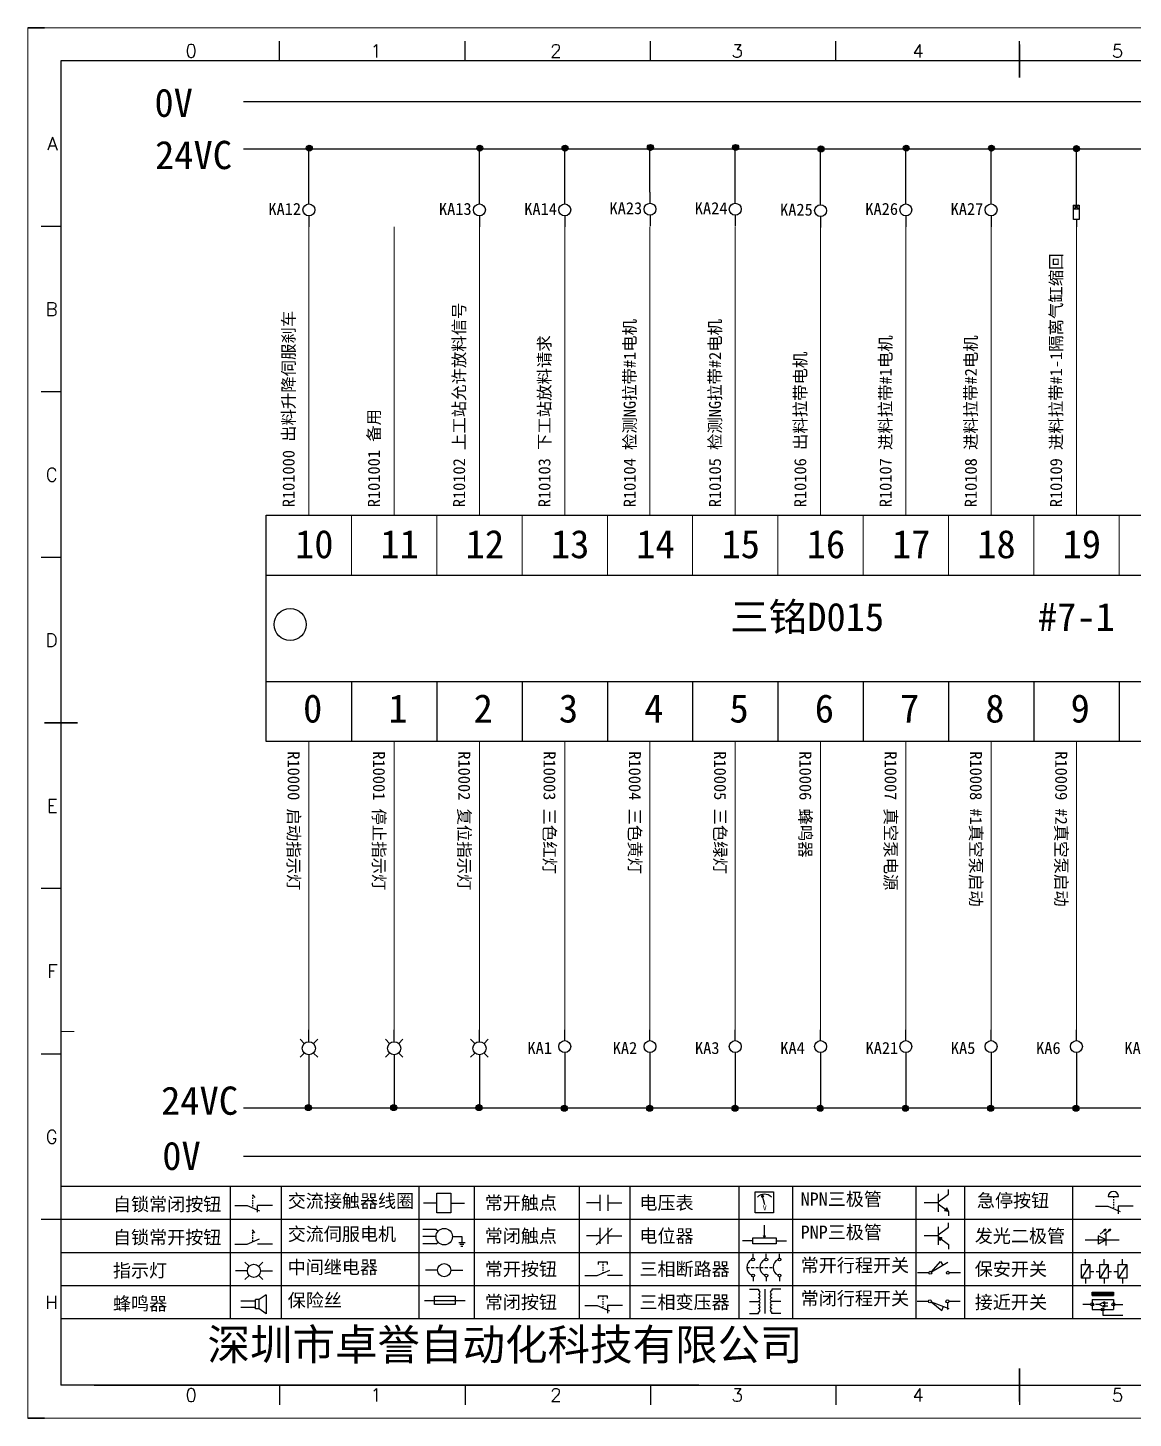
# Model space of a CAD drawing. Header units: millimetres. Extents: x 15130 to 37766, y 5931 to 11073.
# Drawn here: x 24083.8 to 24267.9, y 9088.9 to 9320.4 of the extents above; entities that cross this region are included whole.
import ezdxf
from ezdxf.enums import TextEntityAlignment as Align

# ---------------------------------------------------------------- set-up
doc = ezdxf.new("R2010")
doc.units = ezdxf.units.MM
doc.layers.add('AE_BOR', color=1, linetype='Continuous')
doc.styles.get("Standard").update_dxf_attribs({"font": ''})
doc.styles.add('WD', font='romans.shx', dxfattribs={"bigfont": 'gbcbig.shx'})
doc.styles.add('汉字', font='')
doc.styles.get('Standard').set_extended_font_data('SimSun')
doc.styles.get('汉字').set_extended_font_data('新宋体')

# ---------------------------------------------------------------- blocks, each defined once
blk = doc.blocks.new('*U8')
at = {"linetype": 'ByBlock'}
for p, q in [((-1909.23, -780.45), (-1909.23, -780.67)), ((-1909.23, -780.45), (-1908.92, -780.84)), ((-1909.23, -780.84), (-1909.23, -781.05)), ((-1911.92, -782.07), (-1910.06, -782.07)), ((-1910.06, -782.07), (-1908.18, -782.88)), ((-1909.23, -781.23), (-1909.23, -781.44)), ((-1909.23, -781.61), (-1909.23, -781.83)), ((-1909.23, -782), (-1909.23, -782.21)), ((-1909.23, -782.38), (-1909.23, -782.43)), ((-1908.52, -783.07), (-1908.52, -782.07)), ((-1906.25, -782.07), (-1908.52, -782.07))]:
    blk.add_line(p, q, dxfattribs=at)
blk = doc.blocks.new('*U11')
at = {"linetype": 'ByBlock'}
for p, q in [((-1908.88, -791.17), (-1909.23, -790.71)), ((-1909.23, -790.71), (-1909.23, -790.92)), ((-1909.23, -791.09), (-1909.23, -791.31)), ((-1909.23, -791.48), (-1909.23, -791.69)), ((-1911.92, -792.89), (-1910.06, -792.89)), ((-1910.06, -792.89), (-1908.18, -792.08)), ((-1909.23, -791.86), (-1909.23, -792.08)), ((-1909.23, -792.25), (-1909.23, -792.47)), ((-1906.25, -792.89), (-1908.52, -792.89))]:
    blk.add_line(p, q, dxfattribs=at)
blk = doc.blocks.new('蜂鸣器')
at = {"linetype": 'ByBlock'}
for p, q in [((-1907.17, -795.53), (-1908.25, -796.26)), ((-1907.17, -795.53), (-1907.17, -798.41)), ((-1908.8, -796.48), (-1911.01, -796.48)), ((-1908.8, -797.46), (-1911.01, -797.46)), ((-1908.25, -796.26), (-1908.8, -796.26)), ((-1908.8, -797.68), (-1908.8, -796.26)), ((-1908.25, -797.68), (-1908.8, -797.68)), ((-1908.25, -797.68), (-1908.25, -796.26)), ((-1907.17, -798.41), (-1908.25, -797.68))]:
    blk.add_line(p, q, dxfattribs=at)
blk = doc.blocks.new('指示灯')
at = {"linetype": 'ByBlock'}
for p, q in [((-1854.25, -776.92), (-1856.06, -776.92)), ((-1854.62, -775.59), (-1853.97, -776.23)), ((-1851.9, -775.59), (-1852.54, -776.23)), ((-1852.26, -776.92), (-1850.45, -776.92)), ((-1854.62, -778.25), (-1853.97, -777.61)), ((-1851.9, -778.25), (-1852.54, -777.61))]:
    blk.add_line(p, q, dxfattribs=at)
blk.add_circle((-1853.26, -776.92), 0.992, dxfattribs=at)
blk = doc.blocks.new('交流接触器线圈')
at = {"linetype": 'ByBlock'}
for p, q in [((-1880.82, -781.77), (-1882.87, -781.77)), ((-1878.72, -781.77), (-1876.67, -781.77))]:
    blk.add_line(p, q, dxfattribs=at)
blk.add_lwpolyline([(-1880.82, -780.28), (-1878.72, -780.28), (-1878.72, -783.26), (-1880.82, -783.26)], close=True, dxfattribs=at)
blk = doc.blocks.new('交流伺服电机')
at = {"linetype": 'ByBlock'}
for p, q in [((-1880.97, -785.75), (-1882.94, -785.75)), ((-1880.97, -786.85), (-1882.94, -786.85)), ((-1880.97, -785.75), (-1880.65, -786.03)), ((-1878.49, -786.85), (-1877.07, -786.85)), ((-1877.07, -786.85), (-1877.07, -787.72)), ((-1880.97, -787.94), (-1882.94, -787.94)), ((-1880.97, -787.94), (-1880.65, -787.67)), ((-1877.54, -787.72), (-1876.59, -787.72)), ((-1877.38, -788.01), (-1876.75, -788.01)), ((-1877.23, -788.29), (-1876.9, -788.29))]:
    blk.add_line(p, q, dxfattribs=at)
blk.add_circle((-1879.73, -786.85), 1.24, dxfattribs=at)
blk = doc.blocks.new('中间继电器')
at = {"linetype": 'ByBlock'}
for p, q in [((-1880.72, -791.92), (-1882.54, -791.92)), ((-1878.74, -791.92), (-1876.92, -791.92))]:
    blk.add_line(p, q, dxfattribs=at)
blk.add_circle((-1879.73, -791.92), 0.992, dxfattribs=at)
blk = doc.blocks.new('保险丝')
at = {"linetype": 'ByBlock'}
blk.add_line((-1882.72, -796.49), (-1876.55, -796.49), dxfattribs=at)
blk.add_lwpolyline([(-1881.2, -795.86), (-1878.06, -795.86), (-1878.06, -797.12), (-1881.2, -797.12)], close=True, dxfattribs=at)
blk = doc.blocks.new('常开按钮')
at = {"linetype": 'ByBlock'}
for p, q in [((-1910.06, -787.73), (-1908.18, -786.93)), ((-1909.9, -785.68), (-1908.56, -785.68)), ((-1909.9, -785.68), (-1909.9, -786.07)), ((-1909.23, -785.68), (-1909.23, -785.89)), ((-1909.23, -786.06), (-1909.23, -786.28)), ((-1909.23, -786.45), (-1909.23, -786.67)), ((-1909.23, -786.84), (-1909.23, -787.05)), ((-1909.23, -787.22), (-1909.23, -787.38)), ((-1908.56, -785.68), (-1908.56, -786.07)), ((-1911.92, -787.73), (-1910.06, -787.73)), ((-1906.25, -787.73), (-1908.52, -787.73))]:
    blk.add_line(p, q, dxfattribs=at)
blk = doc.blocks.new('常开触点')
at = {"linetype": 'ByBlock'}
for p, q in [((-1853.82, -782.99), (-1853.82, -780.56)), ((-1852.6, -782.99), (-1852.6, -780.56)), ((-1853.82, -781.77), (-1855.88, -781.77)), ((-1852.6, -781.77), (-1850.55, -781.77))]:
    blk.add_line(p, q, dxfattribs=at)
blk = doc.blocks.new('常闭触点')
at = {"linetype": 'ByBlock'}
for p, q in [((-1853.82, -786.77), (-1855.88, -786.77)), ((-1852.01, -785.66), (-1854.43, -788.1)), ((-1853.82, -787.99), (-1853.82, -785.56)), ((-1852.6, -787.99), (-1852.6, -785.56)), ((-1852.6, -786.77), (-1850.55, -786.77))]:
    blk.add_line(p, q, dxfattribs=at)
blk = doc.blocks.new('常闭按钮')
at = {"linetype": 'ByBlock'}
for p, q in [((-1854.11, -790.83), (-1852.77, -790.83)), ((-1854.11, -790.83), (-1854.11, -791.22)), ((-1853.44, -790.83), (-1853.44, -791.04)), ((-1853.44, -791.21), (-1853.44, -791.43)), ((-1853.44, -791.6), (-1853.44, -791.82)), ((-1852.77, -790.83), (-1852.77, -791.22)), ((-1856.13, -792.28), (-1854.28, -792.28)), ((-1854.28, -792.28), (-1852.4, -793.09)), ((-1853.44, -791.99), (-1853.44, -792.2)), ((-1853.44, -792.37), (-1853.44, -792.53)), ((-1850.47, -792.28), (-1852.73, -792.28)), ((-1852.73, -792.28), (-1852.73, -793.43))]:
    blk.add_line(p, q, dxfattribs=at)
blk = doc.blocks.new('电压表')
at = {"linetype": 'ByBlock'}
for p, q in [((-1814.84, -780.75), (-1814.91, -781.13)), ((-1814.6, -781.05), (-1814.91, -781.13)), ((-1814.84, -780.75), (-1814.46, -782.26)), ((-1814.84, -780.75), (-1814.6, -781.05))]:
    blk.add_line(p, q, dxfattribs=at)
blk.add_lwpolyline([(-1815.84, -780.34), (-1813.07, -780.34), (-1813.07, -783.49), (-1815.84, -783.49)], close=True, dxfattribs=at)
blk.add_arc((-1814.46, -782.26), 1.56, 46.8313, 133.1687, dxfattribs=at)
at = {"linetype": 'ByBlock', "insert": (-1814.7, -782.39), "char_height": 0.75, "width": 0.6768, "attachment_point": 1}
blk.add_mtext('V', dxfattribs=at)
blk = doc.blocks.new('电位器')
at = {"linetype": 'ByBlock'}
for p, q in [((-1814.45, -787.3), (-1814.45, -785.39)), ((-1814.45, -787.3), (-1814.62, -786.96)), ((-1814.62, -786.96), (-1814.27, -786.96)), ((-1814.45, -787.3), (-1814.27, -786.96)), ((-1816.21, -787.75), (-1817.79, -787.75)), ((-1812.68, -787.75), (-1811.1, -787.75))]:
    blk.add_line(p, q, dxfattribs=at)
blk.add_lwpolyline([(-1816.21, -787.3), (-1812.68, -787.3), (-1812.68, -788.2), (-1816.21, -788.2)], close=True, dxfattribs=at)
blk = doc.blocks.new('三相断路器')
at = {"linetype": 'ByBlock'}
for p, q in [((-1816.17, -790.33), (-1816.17, -789.7)), ((-1814.17, -790.33), (-1814.17, -789.7)), ((-1812.18, -790.33), (-1812.18, -789.7)), ((-1817.14, -791.74), (-1816.72, -791.74)), ((-1816.45, -791.74), (-1816.03, -791.74)), ((-1816.17, -793.19), (-1816.17, -793.83)), ((-1815.76, -791.74), (-1815.34, -791.74)), ((-1815.07, -791.74), (-1814.65, -791.74)), ((-1814.38, -791.74), (-1813.96, -791.74)), ((-1814.17, -793.19), (-1814.17, -793.83)), ((-1813.69, -791.74), (-1813.27, -791.74)), ((-1812.18, -793.19), (-1812.18, -793.83))]:
    blk.add_line(p, q, dxfattribs=at)
for centre in [(-1816.17, -790.55), (-1814.17, -790.55), (-1812.18, -790.55), (-1816.17, -792.98), (-1814.17, -792.98), (-1812.18, -792.98)]:
    blk.add_circle(centre, 0.219, dxfattribs=at)
for centre in [(-1815.81, -791.74), (-1813.82, -791.74), (-1811.83, -791.74)]:
    blk.add_arc(centre, 1.32, 115.5791, 244.4209, dxfattribs=at)
blk = doc.blocks.new('三相变压器')
at = {"linetype": 'ByBlock'}
for p, q in [((-1816.69, -795.03), (-1815.37, -795.03)), ((-1815.37, -795.03), (-1815.37, -795.24)), ((-1814.34, -798.7), (-1814.34, -795.04)), ((-1812, -795.03), (-1813.32, -795.03)), ((-1813.32, -795.03), (-1813.32, -795.24)), ((-1816.69, -796.87), (-1815.37, -796.87)), ((-1812, -796.87), (-1813.32, -796.87)), ((-1816.69, -798.71), (-1815.37, -798.71)), ((-1815.37, -798.71), (-1815.37, -798.5)), ((-1813.32, -798.71), (-1813.32, -798.5)), ((-1812, -798.71), (-1813.32, -798.71))]:
    blk.add_line(p, q, dxfattribs=at)
for centre, start, end in [((-1815.37, -795.51), 270, 90), ((-1815.37, -796.06), 270, 90), ((-1813.32, -795.51), 90, 270), ((-1813.32, -796.06), 90, 270), ((-1815.37, -796.6), 270, 90), ((-1815.37, -797.14), 270, 90), ((-1815.37, -797.68), 270, 90), ((-1815.37, -798.23), 270, 90), ((-1813.32, -796.6), 90, 270), ((-1813.32, -797.14), 90, 270), ((-1813.32, -797.68), 90, 270), ((-1813.32, -798.23), 90, 270)]:
    blk.add_arc(centre, 0.271, start, end, dxfattribs=at)
blk = doc.blocks.new('NPN三极管')
at = {"linetype": 'ByBlock'}
for p, q in [((-1785.73, -780.61), (-1785.73, -783.32)), ((-1785.73, -781.82), (-1784.15, -780.66)), ((-1784.15, -780.66), (-1784.15, -779.98)), ((-1785.73, -781.97), (-1787.81, -781.97)), ((-1785.73, -782.11), (-1784.15, -783.27)), ((-1784.41, -782.73), (-1784.74, -783.18)), ((-1784.15, -783.27), (-1784.74, -783.18)), ((-1784.15, -783.27), (-1784.41, -782.73)), ((-1784.15, -783.27), (-1784.15, -783.96))]:
    blk.add_line(p, q, dxfattribs=at)
blk = doc.blocks.new('PNP三极管')
at = {"linetype": 'ByBlock'}
for p, q in [((-1784.9, -785.38), (-1784.9, -788.09)), ((-1783.32, -785.43), (-1783.32, -784.75)), ((-1784.9, -786.74), (-1786.98, -786.74)), ((-1784.9, -786.59), (-1783.32, -785.43)), ((-1784.9, -786.88), (-1783.32, -788.04)), ((-1784.9, -786.88), (-1784.31, -786.97)), ((-1784.9, -786.88), (-1784.64, -787.42)), ((-1784.31, -786.97), (-1784.64, -787.42)), ((-1783.32, -788.04), (-1783.32, -788.73))]:
    blk.add_line(p, q, dxfattribs=at)
blk = doc.blocks.new('常开行程开关')
at = {"linetype": 'ByBlock'}
for p, q in [((-1785.89, -792.17), (-1784.52, -790.62)), ((-1785.89, -792.17), (-1783.43, -790.72)), ((-1784.52, -790.62), (-1784.19, -791.17)), ((-1786.29, -792.3), (-1788.01, -792.3)), ((-1781.48, -792.3), (-1783.21, -792.3))]:
    blk.add_line(p, q, dxfattribs=at)
for centre in [(-1786.07, -792.3), (-1783.42, -792.3)]:
    blk.add_circle(centre, 0.219, dxfattribs=at)
blk = doc.blocks.new('常闭行程开关')
at = {"linetype": 'ByBlock'}
for p, q in [((-1786.34, -796.62), (-1788.07, -796.62)), ((-1785.93, -796.72), (-1783.25, -797.7)), ((-1785.93, -796.72), (-1784.3, -798)), ((-1784.3, -798), (-1784.08, -797.4)), ((-1783.48, -796.84), (-1783.48, -797.85)), ((-1781.54, -796.62), (-1783.26, -796.62))]:
    blk.add_line(p, q, dxfattribs=at)
for centre in [(-1786.12, -796.62), (-1783.48, -796.62)]:
    blk.add_circle(centre, 0.219, dxfattribs=at)
blk = doc.blocks.new('发光二极管')
at = {"linetype": 'ByBlock'}
for p, q in [((-1755.78, -785.92), (-1754.89, -785.14)), ((-1754.89, -785.14), (-1755.2, -785.22)), ((-1755.2, -785.22), (-1755.01, -785.43)), ((-1755.08, -785.92), (-1754.18, -785.14)), ((-1754.89, -785.14), (-1755.01, -785.43)), ((-1754.18, -785.14), (-1754.49, -785.22)), ((-1754.49, -785.22), (-1754.31, -785.43)), ((-1754.18, -785.14), (-1754.31, -785.43)), ((-1758.01, -786.77), (-1752.89, -786.77)), ((-1754.84, -786.77), (-1756.04, -786.16)), ((-1756.04, -786.16), (-1756.04, -787.39)), ((-1754.84, -786.77), (-1756.04, -787.39)), ((-1754.84, -787.63), (-1754.84, -785.92))]:
    blk.add_line(p, q, dxfattribs=at)
blk = doc.blocks.new('保安开关')
at = {"linetype": 'ByBlock'}
for p, q in [((-1757.33, -790.79), (-1758.6, -792.81)), ((-1757.96, -790.79), (-1757.96, -789.97)), ((-1754.54, -790.79), (-1755.81, -792.81)), ((-1755.17, -790.79), (-1755.17, -789.97)), ((-1751.75, -790.79), (-1753.02, -792.81)), ((-1752.39, -790.79), (-1752.39, -789.97)), ((-1757.96, -792.81), (-1757.96, -793.62)), ((-1757.33, -791.8), (-1756.72, -791.8)), ((-1756.35, -791.8), (-1755.89, -791.8)), ((-1755.17, -792.81), (-1755.17, -793.62)), ((-1754.52, -791.8), (-1754.06, -791.8)), ((-1753.69, -791.8), (-1753.08, -791.8)), ((-1752.39, -792.81), (-1752.39, -793.62))]:
    blk.add_line(p, q, dxfattribs=at)
for points in [[(-1758.6, -790.79), (-1757.33, -790.79), (-1757.33, -792.81), (-1758.6, -792.81)], [(-1755.81, -790.79), (-1754.54, -790.79), (-1754.54, -792.81), (-1755.81, -792.81)], [(-1753.02, -790.79), (-1751.75, -790.79), (-1751.75, -792.81), (-1753.02, -792.81)]]:
    blk.add_lwpolyline(points, close=True, dxfattribs=at)
blk = doc.blocks.new('接近开关')
at = {"linetype": 'ByBlock'}
h = blk.add_hatch(dxfattribs=at)
h.set_pattern_fill('ANSI31', color=256, scale=0.01, style=0)
h.set_pattern_definition([(45, (-89.131516, -30.795668), (-0.0224506403, 0.0224506403), [])])
h.paths.add_polyline_path([(-1516.96, -1123.35), (-1516.96, -1122.85), (-1513.76, -1122.85), (-1513.76, -1123.35)])
for p, q in [((-1516.96, -1123.35), (-1516.96, -1122.85)), ((-1516.96, -1122.85), (-1513.76, -1122.85)), ((-1516.96, -1123.35), (-1513.76, -1123.35)), ((-1513.76, -1122.85), (-1513.76, -1123.35)), ((-1517.18, -1124.71), (-1518.36, -1124.71)), ((-1516.96, -1123.95), (-1513.76, -1123.95)), ((-1516.96, -1123.95), (-1516.96, -1125.47)), ((-1516.96, -1125.47), (-1513.76, -1125.47)), ((-1515.91, -1124.71), (-1516.45, -1124.71)), ((-1515.11, -1124.31), (-1515.91, -1124.71)), ((-1515.11, -1125.11), (-1515.91, -1124.71)), ((-1515.33, -1124.53), (-1515.17, -1124.53)), ((-1515.33, -1124.88), (-1515.17, -1124.88)), ((-1515.25, -1124.45), (-1515.25, -1124.61)), ((-1515.11, -1124.31), (-1515.11, -1125.11)), ((-1515.11, -1124.48), (-1514.58, -1124.48)), ((-1515.11, -1124.94), (-1514.58, -1124.94)), ((-1513.76, -1123.95), (-1513.76, -1125.47)), ((-1513.54, -1124.71), (-1512.36, -1124.71)), ((-1515.36, -1125.69), (-1515.36, -1126.36)), ((-1515.36, -1126.36), (-1512.36, -1126.36))]:
    blk.add_line(p, q, dxfattribs=at)
for centre in [(-1516.96, -1124.71), (-1515.36, -1125.47), (-1513.76, -1124.71)]:
    blk.add_circle(centre, 0.225, dxfattribs=at)
blk = doc.blocks.new('急停按钮')
at = {"linetype": 'ByBlock'}
for p, q in [((-1.86, 0), (0, 0)), ((0, 0), (1.88, -0.81)), ((0.06, 1.45), (1.61, 1.45)), ((0.83, 1.45), (0.83, 1.24)), ((0.83, 1.07), (0.83, 0.85)), ((0.83, 0.68), (0.83, 0.47)), ((0.83, 0.29), (0.83, 0.08)), ((3.81, 0), (1.54, 0)), ((1.54, 0), (1.54, -1.15)), ((0.83, -0.09), (0.83, -0.24))]:
    blk.add_line(p, q, dxfattribs=at)
blk.add_arc((0.83, 1.45), 0.774, 0, 180)
blk = doc.blocks.new('电控横A4')
for p, q in [((292, -5), (5, -5)), ((5, -5), (5, -205)), ((10.03, -205), (289.53, -205)), ((130.8, -205), (190.75, -205))]:
    blk.add_line(p, q)
at = {"lineweight": 9, "ltscale": 0.1}
for p, q in [((5, -151.57), (7, -151.57)), ((101.34, -205), (130.8, -205)), ((129.44, -205), (129.44, -205)), ((129.44, -205), (129.44, -205)), ((129.44, -205), (129.44, -205)), ((129.44, -205), (129.44, -205))]:
    blk.add_line(p, q, dxfattribs=at)
at = {"linetype": 'ByBlock'}
for p, q in [((292, -175), (5, -175)), ((292, -180), (5, -180)), ((292, -185), (5, -185)), ((292, -190), (5, -190)), ((292, -195), (5, -195))]:
    blk.add_line(p, q, dxfattribs=at)
at = {"color": 0, "lineweight": -2}
for p, q in [((30.58, -175), (30.58, -195)), ((38.26, -175), (38.26, -195)), ((59.05, -175), (59.05, -195)), ((67.4, -175), (67.4, -195)), ((83.26, -175), (83.26, -195)), ((90.91, -175), (90.91, -195)), ((107.4, -175), (107.4, -195)), ((115.5, -175), (115.5, -195)), ((134.12, -175), (134.12, -195)), ((141.48, -175), (141.48, -195)), ((157.79, -175), (157.79, -195))]:
    blk.add_line(p, q, dxfattribs=at)
at = {"color": 0, "ltscale": 2}
blk.add_line((101.34, -205), (5, -205), dxfattribs=at)
at = {"layer": 'AE_BOR', "lineweight": 30}
for p, q in [((2.53, 0), (0, 0)), ((0, -210), (2.53, -210))]:
    blk.add_line(p, q, dxfattribs=at)
at = {"layer": 'AE_BOR', "color": 1, "lineweight": 15}
for p, q in [((0, 0), (297, 0)), ((0, -210), (0, 0)), ((297, -210), (0, -210))]:
    blk.add_line(p, q, dxfattribs=at)
at = {"layer": 'AE_BOR'}
for p, q in [((38.03, -5), (38.03, -2)), ((66.03, -5), (66.03, -2)), ((94.03, -5), (94.03, -2)), ((122.03, -5), (122.03, -2)), ((149.78, -5), (149.78, -2)), ((5, -30), (2, -30)), ((5, -55), (2, -55)), ((5, -80), (2, -80)), ((5, -130), (2, -130)), ((5, -155), (2, -155)), ((5, -180), (2, -180)), ((38.03, -205), (38.03, -208)), ((66.03, -205), (66.03, -208)), ((94.03, -205), (94.03, -208)), ((122.03, -205), (122.03, -208)), ((149.78, -205), (149.78, -208))]:
    blk.add_line(p, q, dxfattribs=at)
at = {"layer": 'AE_BOR', "color": 2, "lineweight": 30}
for p, q in [((149.78, -7.5), (149.78, -2.5)), ((2.5, -105), (7.5, -105)), ((149.78, -202.5), (149.78, -207.5)), ((149.78, -205), (149.78, -207.5))]:
    blk.add_line(p, q, dxfattribs=at)
at = {"linetype": 'ByBlock'}
for name, p in [('*U8', (1943.19, 604.18)), ('交流接触器线圈', (1942.62, 604.27)), ('常开触点', (1940.27, 604.3)), ('电压表', (1925.71, 604.52)), ('NPN三极管', (1923.2, 604.5)), ('PNP三极管', (1922.37, 604.27)), ('*U11', (1943.19, 609.18)), ('交流伺服电机', (1942.62, 604.27)), ('常闭触点', (1940.27, 604.3)), ('电位器', (1925.71, 604.52)), ('发光二极管', (1917.72, 603.69)), ('指示灯', (1887.41, 589.18)), ('中间继电器', (1942.62, 604.27)), ('常开按钮', (1996.06, 599.3)), ('三相断路器', (1925.71, 604.52)), ('常开行程开关', (1922.37, 604.27)), ('保安开关', (1917.72, 603.98)), ('三相变压器', (1925.71, 604.52)), ('接近开关', (1677.72, 931.9)), ('蜂鸣器', (1943.19, 604.18)), ('保险丝', (1942.62, 604.27)), ('常闭按钮', (1940.27, 599.3)), ('常闭行程开关', (1922.37, 604.27))]:
    blk.add_blockref(name, p, dxfattribs=at)
blk.add_blockref('急停按钮', (163.12, -177.98))
at = {"char_height": 2, "attachment_point": 1, "style": '汉字'}
for s, insert in [('{\\fKaiTi_GB2312|b0|i0|c134|p49;自锁常闭按钮}', (12.86, -176.69)), ('{\\fKaiTi_GB2312|b0|i0|c134|p49;交流接触器线圈}', (39.25, -176.19)), ('{\\fKaiTi_GB2312|b0|i0|c134|p49;常开触点}', (69.01, -176.48)), ('{\\fKaiTi_GB2312|b0|i0|c134|p49;电压表}', (92.37, -176.47)), ('{\\fKaiTi_GB2312|b0|i0|c134|p49;NPN三极管}', (116.73, -175.91)), ('{\\fKaiTi_GB2312|b0|i0|c134|p49;急停按钮}', (143.35, -176.12)), ('{\\fKaiTi_GB2312|b0|i0|c134|p49;自锁常开按钮}', (12.86, -181.69)), ('{\\fKaiTi_GB2312|b0|i0|c134|p49;交流伺服电机}', (39.25, -181.19)), ('{\\fKaiTi_GB2312|b0|i0|c134|p49;常闭触点}', (69.01, -181.48)), ('{\\fKaiTi_GB2312|b0|i0|c134|p49;电位器}', (92.37, -181.47)), ('{\\fKaiTi_GB2312|b0|i0|c134|p49;PNP三极管}', (116.73, -180.91)), ('{\\fKaiTi_GB2312|b0|i0|c134|p49;发光二极管}', (143.02, -181.48)), ('{\\fKaiTi_GB2312|b0|i0|c134|p49;指示灯}', (12.86, -186.69)), ('{\\fKaiTi_GB2312|b0|i0|c134|p49;中间继电器}', (39.25, -186.19)), ('{\\fKaiTi_GB2312|b0|i0|c134|p49;常开按钮}', (69.01, -186.48)), ('{\\fKaiTi_GB2312|b0|i0|c134|p49;三相断路器}', (92.37, -186.47)), ('{\\fKaiTi_GB2312|b0|i0|c134|p49;常开行程开关}', (116.73, -185.91)), ('{\\fKaiTi_GB2312|b0|i0|c134|p49;保安开关}', (143.02, -186.48)), ('{\\fKaiTi_GB2312|b0|i0|c134|p49;保险丝}', (39.25, -191.19)), ('{\\fKaiTi_GB2312|b0|i0|c134|p49;常闭行程开关}', (116.73, -190.91)), ('{\\fKaiTi_GB2312|b0|i0|c134|p49;蜂鸣器}', (12.86, -191.69)), ('{\\fKaiTi_GB2312|b0|i0|c134|p49;常闭按钮}', (69.01, -191.48)), ('{\\fKaiTi_GB2312|b0|i0|c134|p49;三相变压器}', (92.37, -191.47)), ('{\\fKaiTi_GB2312|b0|i0|c134|p49;接近开关}', (143.02, -191.48))]:
    blk.add_mtext(s, dxfattribs=dict(at, insert=insert))
at = {"color": 0, "lineweight": -2, "insert": (27.14, -196.53), "char_height": 4.7064, "width": 96.1138, "attachment_point": 1}
blk.add_mtext('深圳市卓誉自动化科技有限公司', dxfattribs=at)
at = {"layer": 'AE_BOR', "style": 'WD'}
for s, p in [('0', (24.67, -4.5)), ('1', (52.6, -4.5)), ('2', (79.75, -4.5)), ('3', (107.15, -4.5)), ('4', (134.45, -4.5)), ('5', (164.59, -4.5)), ('0', (24.67, -207.5)), ('1', (52.6, -207.5)), ('2', (79.75, -207.5)), ('3', (107.15, -207.5)), ('4', (134.45, -207.5)), ('5', (164.59, -207.5))]:
    blk.add_text(s, height=2, dxfattribs=at).set_placement(p, align=Align.CENTER)
for s, p in [('A', (4.5, -17.5)), ('B', (4.5, -42.5)), ('C', (4.5, -67.5)), ('D', (4.5, -92.5)), ('E', (4.5, -117.5)), ('F', (4.5, -142.5)), ('G', (4.5, -167.5)), ('H', (4.5, -192.5))]:
    blk.add_text(s, height=2, dxfattribs=at).set_placement(p, align=Align.MIDDLE_RIGHT)
blk = doc.blocks.new('电磁阀线圈')
at = {"linetype": 'ByBlock'}
for p, q in [((-1854.61, -796.54), (-1856.17, -796.54)), ((-1854.61, -795.92), (-1853.75, -797.16)), ((-1853.75, -795.92), (-1854.61, -797.16)), ((-1853.75, -795.92), (-1853.75, -797.16)), ((-1851.53, -796.54), (-1849.97, -796.54))]:
    blk.add_line(p, q, dxfattribs=at)
blk.add_lwpolyline([(-1854.61, -795.92), (-1851.53, -795.92), (-1851.53, -797.16), (-1854.61, -797.16)], close=True, dxfattribs=at)

msp = doc.modelspace()

# ---------------------------------------------------------------- hatches: boundary and pattern name
at = {"lineweight": -2}
h = msp.add_hatch(color=0, dxfattribs=at)
edge = h.paths.add_edge_path()
edge.add_arc((24130.673, 9300.381), 0.5, 180, 540)
h = msp.add_hatch(color=0, dxfattribs=at)
edge = h.paths.add_edge_path()
edge.add_arc((24159.073, 9300.381), 0.5, 180, 540)
h = msp.add_hatch(color=0, dxfattribs=at)
edge = h.paths.add_edge_path()
edge.add_arc((24173.273, 9300.381), 0.5, 180, 540)
h = msp.add_hatch(color=0, dxfattribs=at)
edge = h.paths.add_edge_path()
edge.add_arc((24187.473, 9300.505), 0.5, 180, 540)
h = msp.add_hatch(color=0, dxfattribs=at)
edge = h.paths.add_edge_path()
edge.add_arc((24201.673, 9300.505), 0.5, 180, 540)
h = msp.add_hatch(color=0, dxfattribs=at)
edge = h.paths.add_edge_path()
edge.add_arc((24215.873, 9300.258), 0.5, 180, 540)
h = msp.add_hatch(color=0, dxfattribs=at)
edge = h.paths.add_edge_path()
edge.add_arc((24230.073, 9300.381), 0.5, 180, 540)
h = msp.add_hatch(color=0, dxfattribs=at)
edge = h.paths.add_edge_path()
edge.add_arc((24244.273, 9300.381), 0.5, 180, 540)
h = msp.add_hatch(color=0, dxfattribs=at)
edge = h.paths.add_edge_path()
edge.add_arc((24258.423, 9300.309), 0.5, 180, 540)
h = msp.add_hatch(color=0, dxfattribs=at)
edge = h.paths.add_edge_path()
edge.add_arc((24130.532, 9140.614), 0.5, 360, 720)
h = msp.add_hatch(color=0, dxfattribs=at)
edge = h.paths.add_edge_path()
edge.add_arc((24144.732, 9140.614), 0.5, 360, 720)
h = msp.add_hatch(color=0, dxfattribs=at)
edge = h.paths.add_edge_path()
edge.add_arc((24158.932, 9140.614), 0.5, 360, 720)
h = msp.add_hatch(color=0, dxfattribs=at)
edge = h.paths.add_edge_path()
edge.add_arc((24173.148, 9140.504), 0.5, 360, 720)
h = msp.add_hatch(color=0, dxfattribs=at)
edge = h.paths.add_edge_path()
edge.add_arc((24187.348, 9140.504), 0.5, 360, 720)
h = msp.add_hatch(color=0, dxfattribs=at)
edge = h.paths.add_edge_path()
edge.add_arc((24201.548, 9140.504), 0.5, 360, 720)
h = msp.add_hatch(color=0, dxfattribs=at)
edge = h.paths.add_edge_path()
edge.add_arc((24215.748, 9140.504), 0.5, 360, 720)
h = msp.add_hatch(color=0, dxfattribs=at)
edge = h.paths.add_edge_path()
edge.add_arc((24229.948, 9140.504), 0.5, 360, 720)
h = msp.add_hatch(color=0, dxfattribs=at)
edge = h.paths.add_edge_path()
edge.add_arc((24244.148, 9140.504), 0.5, 360, 720)
h = msp.add_hatch(color=0, dxfattribs=at)
edge = h.paths.add_edge_path()
edge.add_arc((24258.348, 9140.504), 0.5, 360, 720)

# ---------------------------------------------------------------- linework, layer by layer
at = {"color": 0, "lineweight": -2}
for p, q in [((24119.713, 9308.163), (24386.466, 9308.163)), ((24119.713, 9300.291), (24386.466, 9300.291)), ((24123.51, 9229.295), (24367.51, 9229.295)), ((24123.51, 9211.591), (24367.51, 9211.591)), ((24137.71, 9211.591), (24137.71, 9201.591)), ((24151.91, 9211.591), (24151.91, 9201.591)), ((24166.11, 9211.591), (24166.11, 9201.591)), ((24180.31, 9211.591), (24180.31, 9201.591)), ((24194.51, 9211.591), (24194.51, 9201.591)), ((24208.71, 9211.591), (24208.71, 9201.591)), ((24222.91, 9211.591), (24222.91, 9201.591)), ((24237.11, 9211.591), (24237.11, 9201.591)), ((24251.31, 9211.591), (24251.31, 9201.591)), ((24265.51, 9211.591), (24265.51, 9201.591)), ((24119.713, 9140.594), (24386.466, 9140.594)), ((24119.713, 9132.544), (24386.466, 9132.544))]:
    msp.add_line(p, q, dxfattribs=at)
for p, q in [((24187.41, 9293.03), (24187.41, 9300.414)), ((24201.61, 9293.03), (24201.61, 9300.414)), ((24130.61, 9292.907), (24130.61, 9300.291)), ((24159.01, 9292.907), (24159.01, 9300.291)), ((24173.21, 9292.907), (24173.21, 9300.291)), ((24215.81, 9292.784), (24215.81, 9300.168)), ((24230.01, 9292.907), (24230.01, 9300.291)), ((24244.21, 9292.907), (24244.21, 9300.291)), ((24258.41, 9292.093), (24258.41, 9300.291)), ((24173.21, 9147.979), (24173.21, 9140.595)), ((24187.41, 9147.979), (24187.41, 9140.595)), ((24201.61, 9147.979), (24201.61, 9140.595)), ((24215.81, 9147.979), (24215.81, 9140.595)), ((24230.01, 9147.979), (24230.01, 9140.595)), ((24244.21, 9147.979), (24244.21, 9140.595)), ((24258.41, 9147.979), (24258.41, 9140.595)), ((24130.61, 9147.403), (24130.61, 9140.594)), ((24144.81, 9147.403), (24144.81, 9140.594)), ((24159.01, 9147.403), (24159.01, 9140.594))]:
    msp.add_line(p, q)
at = {"lineweight": 0}
for p, q in [((24130.61, 9239.295), (24130.61, 9287.295)), ((24144.81, 9239.295), (24144.81, 9287.295)), ((24159.01, 9239.295), (24159.01, 9287.295)), ((24173.21, 9239.295), (24173.21, 9287.295)), ((24187.41, 9239.295), (24187.41, 9287.295)), ((24201.61, 9239.295), (24201.61, 9287.295)), ((24215.81, 9239.295), (24215.81, 9287.295)), ((24230.01, 9239.295), (24230.01, 9287.295)), ((24244.21, 9239.295), (24244.21, 9287.295)), ((24258.41, 9239.295), (24258.41, 9287.295)), ((24123.51, 9239.295), (24123.51, 9239.295)), ((24137.71, 9229.295), (24137.71, 9239.295)), ((24151.91, 9229.295), (24151.91, 9239.295)), ((24166.11, 9229.295), (24166.11, 9239.295)), ((24180.31, 9229.295), (24180.31, 9239.295)), ((24194.51, 9229.295), (24194.51, 9239.295)), ((24208.71, 9229.295), (24208.71, 9239.295)), ((24222.91, 9229.295), (24222.91, 9239.295)), ((24237.11, 9229.295), (24237.11, 9239.295)), ((24251.31, 9229.295), (24251.31, 9239.295)), ((24265.51, 9229.295), (24265.51, 9239.295)), ((24130.61, 9201.591), (24130.61, 9153.591)), ((24144.81, 9201.591), (24144.81, 9153.591)), ((24159.01, 9201.591), (24159.01, 9153.591)), ((24173.21, 9201.591), (24173.21, 9153.591)), ((24187.41, 9201.591), (24187.41, 9153.591)), ((24201.61, 9201.591), (24201.61, 9153.591)), ((24215.81, 9201.591), (24215.81, 9153.591)), ((24230.01, 9201.591), (24230.01, 9153.591)), ((24244.21, 9201.591), (24244.21, 9153.591)), ((24258.41, 9201.591), (24258.41, 9153.591))]:
    msp.add_line(p, q, dxfattribs=at)
at = {"color": 0, "lineweight": -2}
msp.add_lwpolyline([(24123.51, 9239.295), (24367.51, 9239.295), (24367.51, 9201.591), (24123.51, 9201.591)], close=True, dxfattribs=at)
for centre, radius in [((24130.673, 9300.381), 0.5), ((24159.073, 9300.381), 0.5), ((24173.273, 9300.381), 0.5), ((24187.473, 9300.505), 0.5), ((24201.673, 9300.505), 0.5), ((24215.873, 9300.258), 0.5), ((24230.073, 9300.381), 0.5), ((24244.273, 9300.381), 0.5), ((24258.423, 9300.309), 0.5), ((24127.5, 9221.073), 2.672), ((24130.532, 9140.614), 0.5), ((24144.732, 9140.614), 0.5), ((24158.932, 9140.614), 0.5), ((24173.148, 9140.504), 0.5), ((24187.348, 9140.504), 0.5), ((24201.548, 9140.504), 0.5), ((24215.748, 9140.504), 0.5), ((24229.948, 9140.504), 0.5), ((24244.148, 9140.504), 0.5), ((24258.348, 9140.504), 0.5)]:
    msp.add_circle(centre, radius, dxfattribs=at)

# ---------------------------------------------------------------- block references
at = {"xscale": 1.1025, "yscale": 1.1025, "zscale": 1.1025}
msp.add_blockref('电控横A4', (24083.808, 9320.426), dxfattribs=at)
at = {"linetype": 'ByBlock'}
for p, rotation in [((24922.531, 7410.371), 270), ((24950.931, 7410.371), 270), ((24965.131, 7410.371), 270), ((24979.331, 7410.494), 270), ((24993.531, 7410.494), 270), ((25007.731, 7410.247), 270), ((25021.931, 7410.371), 270), ((25036.131, 7410.371), 270), ((23381.29, 11030.515), 89.99999999999999), ((23395.49, 11030.515), 89.99999999999999), ((23409.69, 11030.515), 89.99999999999999), ((23423.89, 11030.515), 89.99999999999999), ((23438.09, 11030.515), 89.99999999999999), ((23452.29, 11030.515), 89.99999999999999), ((23466.49, 11030.515), 89.99999999999999)]:
    msp.add_blockref('中间继电器', p, dxfattribs=dict(at, rotation=rotation))
at = {"linetype": 'ByBlock', "rotation": 270}
for name, p, xscale, yscale, zscale in [('电磁阀线圈', (24875.25, 7854.675), 0.7744000000000003, 0.7744000000000003, 0.7744000000000003), ('指示灯', (24987.165, 7107.281), 1.1025, 1.1025, 1.1025), ('指示灯', (25001.365, 7107.281), 1.1025, 1.1025, 1.1025), ('指示灯', (25015.565, 7107.281), 1.1025, 1.1025, 1.1025)]:
    msp.add_blockref(name, p, dxfattribs=dict(at, xscale=xscale, yscale=yscale, zscale=zscale))

# ---------------------------------------------------------------- texts
at = {"color": 0, "lineweight": -2, "attachment_point": 1}
for s, insert, char_height, width in [('0V', (24104.897, 9310.304), 4.7064, 14.27309), ('24VC', (24105.001, 9301.602), 4.7064, 14.27309), ('KA12', (24123.87, 9291.268), 2, 14.27309), ('KA13', (24152.27, 9291.268), 2, 14.27309), ('KA14', (24166.47, 9291.268), 2, 14.27309), ('KA23', (24180.67, 9291.391), 2, 14.27309), ('KA24', (24194.87, 9291.391), 2, 14.27309), ('KA25', (24209.07, 9291.145), 2, 14.27309), ('KA26', (24223.27, 9291.268), 2, 14.27309), ('KA27', (24237.47, 9291.268), 2, 14.27309), ('10', (24128.311, 9236.81), 4.7064, 7.20347), ('11', (24142.511, 9236.81), 4.7064, 7.20347), ('12', (24156.711, 9236.81), 4.7064, 7.20347), ('13', (24170.911, 9236.81), 4.7064, 7.20347), ('14', (24185.111, 9236.81), 4.7064, 7.20347), ('15', (24199.311, 9236.81), 4.7064, 7.20347), ('16', (24213.511, 9236.81), 4.7064, 7.20347), ('17', (24227.711, 9236.81), 4.7064, 7.20347), ('18', (24241.911, 9236.81), 4.7064, 7.20347), ('19', (24256.111, 9236.81), 4.7064, 7.20347), ('           三铭D015        #7-1', (24165.533, 9224.687), 4.70644, 136.41156), ('0', (24129.643, 9209.444), 4.706, 7.20347), ('1', (24143.843, 9209.444), 4.706, 7.20347), ('2', (24158.043, 9209.444), 4.706, 7.20347), ('3', (24172.243, 9209.444), 4.706, 7.20347), ('4', (24186.443, 9209.444), 4.706, 7.20347), ('5', (24200.643, 9209.444), 4.706, 7.20347), ('6', (24214.843, 9209.444), 4.706, 7.20347), ('7', (24229.043, 9209.444), 4.706, 7.20347), ('8', (24243.243, 9209.444), 4.706, 7.20347), ('9', (24257.443, 9209.444), 4.706, 7.20347), ('KA1', (24167.006, 9151.55), 2, 14.27309), ('KA2', (24181.206, 9151.55), 2, 14.27309), ('KA3', (24194.906, 9151.55), 2, 14.27309), ('KA4', (24209.106, 9151.55), 2, 14.27309), ('KA21', (24223.306, 9151.55), 2, 14.27309), ('KA5', (24237.506, 9151.55), 2, 14.27309), ('KA6', (24251.706, 9151.55), 2, 14.27309), ('KA7', (24266.406, 9151.55), 2, 14.27309), ('24VC', (24106.005, 9144.129), 4.7064, 14.27309), ('0V', (24106.198, 9134.948), 4.7064, 14.27309)]:
    msp.add_mtext(s, dxfattribs=dict(at, insert=insert, char_height=char_height, width=width))
at = {"color": 0, "lineweight": -2, "char_height": 2, "width": 71.79445, "attachment_point": 1}
for s, insert, rotation in [('R10109 {\\f宋体|b0|i0|c134|p2;\\H1x;\\C256;进料拉带#1-1隔离气缸缩回}', (24254.028, 9240.597), 90), ('R101000 {\\f宋体|b0|i0|c134|p2;\\H1x;\\C256;出料升降伺服刹车}', (24126.228, 9240.597), 90), ('R10102 {\\f宋体|b0|i0|c134|p2;\\H1x;\\C256;上工站允许放料信号}', (24154.628, 9240.597), 90), ('R10104 {\\f宋体|b0|i0|c134|p2;\\H1x;\\C256;检测NG拉带#1电机}', (24183.028, 9240.597), 90), ('R10105 {\\f宋体|b0|i0|c134|p2;\\H1x;\\C256;检测NG拉带#2电机}', (24197.228, 9240.597), 90), ('R10103 {\\f宋体|b0|i0|c134|p2;\\H1x;\\C256;下工站放料请求}', (24168.828, 9240.597), 90), ('R10107 {\\f宋体|b0|i0|c134|p2;\\H1x;\\C256;进料拉带#1电机}', (24225.628, 9240.597), 90), ('R10108 {\\f宋体|b0|i0|c134|p2;\\H1x;\\C256;进料拉带#2电机}', (24239.828, 9240.597), 90), ('R10106 {\\f宋体|b0|i0|c134|p2;\\H1x;\\C256;出料拉带电机}', (24211.428, 9240.597), 90), ('R101001 备用', (24140.428, 9240.597), 90), ('{\\C256;R10000 启动指示灯}', (24129.088, 9199.954), 270), ('{\\C256;R10001 停止指示灯}', (24143.288, 9199.954), 270), ('{\\C256;R10002 复位指示灯}', (24157.488, 9199.954), 270), ('{\\C256;R10003 三色红灯}', (24171.688, 9199.954), 270), ('{\\C256;R10004 三色黄灯}', (24185.888, 9199.954), 270), ('{\\C256;R10005 三色绿灯}', (24200.088, 9199.954), 270), ('{\\C256;R10006 蜂鸣器}', (24214.288, 9199.954), 270), ('{\\C256;R10007 真空泵电源}', (24228.488, 9199.954), 270), ('{\\C256;R10008 \\f宋体|b0|i0|c134|p2;\\H1x;#1真空泵启动}', (24242.688, 9199.954), 270), ('{\\C256;R10009 \\f宋体|b0|i0|c134|p2;\\H1x;#2真空泵启动}', (24256.888, 9199.954), 270)]:
    msp.add_mtext(s, dxfattribs=dict(at, insert=insert, rotation=rotation))

doc.saveas('drawing.dxf')
